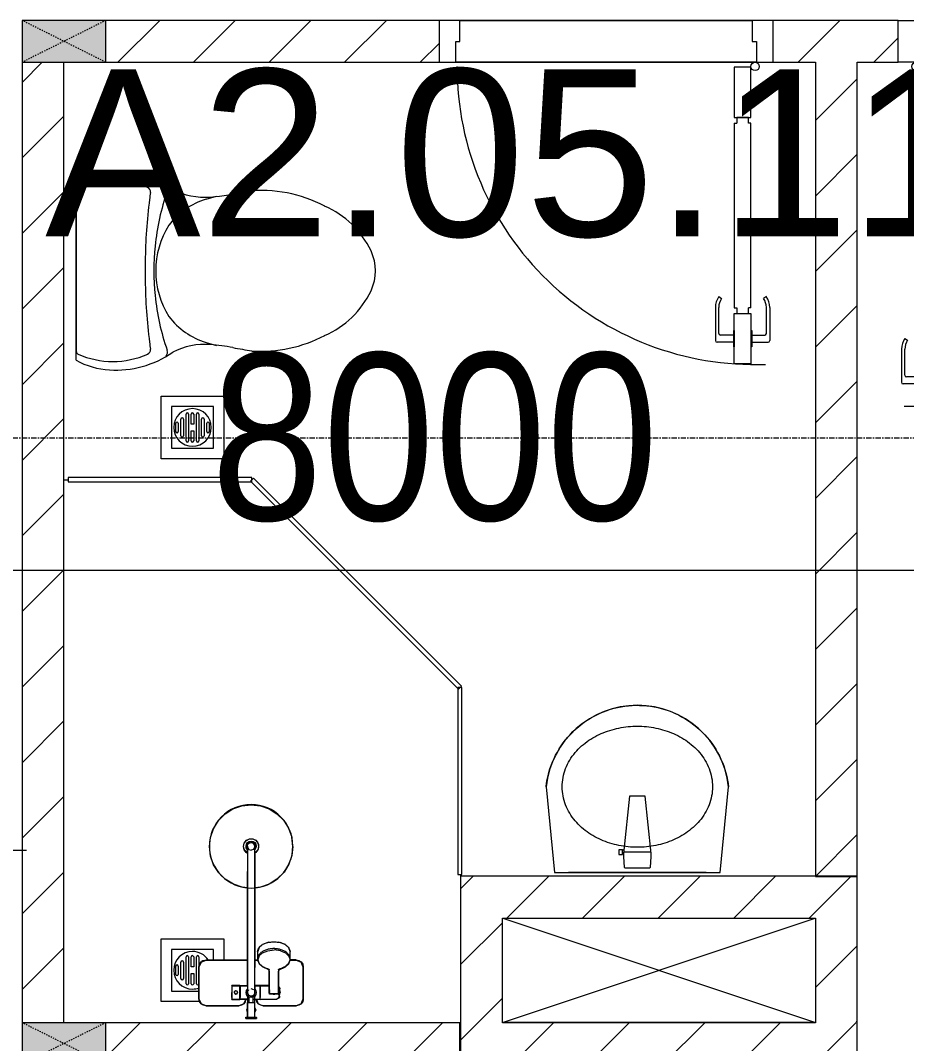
# Model space of a CAD drawing. Header units: millimetres. Extents: x 1591 to 239243, y -15958 to 82755.
# Drawn here: x 196847 to 198969, y 37787 to 40237 of the extents above; entities that cross this region are included whole.
import ezdxf

# ---------------------------------------------------------------- set-up
doc = ezdxf.new("R2010")
doc.units = ezdxf.units.MM
doc.linetypes.add('Dash_2_', pattern=[6, 3, -3])
doc.linetypes.add('Grid Line', pattern=[22.225, 12.7, -3.175, 3.175, -3.175])
for name, color, linetype, lineweight in [('0-1', 250, 'Continuous', 5), ('0-2', 7, 'Continuous', 9), ('A-ANNO-DIMS', 211, 'Continuous', 9), ('A-ANNO-DIMS-160', 211, 'Continuous', 9), ('A-AREA-IDEN', 2, 'Continuous', 9), ('A-DETL-GENF-1', 9, 'Continuous', 9), ('A-DOOR-1', 254, 'Continuous', 9), ('A-DOOR-2', 9, 'Continuous', 9), ('A-FLOR-1', 7, 'Continuous', 9), ('A-FLOR-2', 9, 'Continuous', 9), ('A-GLAZ-CURT-1', 254, 'Continuous', 9), ('A-GLAZ-CURT-2', 9, 'Continuous', 9), ('A-WALL-1', 253, 'Continuous', 18), ('A-WALL-2', 9, 'Continuous', 9), ('A-WALL-3', 113, 'Continuous', 18), ('A-WALL-PATT-1', 10, 'Continuous', 9), ('A-WALL-PATT-2', 111, 'Continuous', 9), ('M-EQPM-1', 254, 'Continuous', 9), ('P-SANR-FIXT', 6, 'Continuous', 9), ('P-SANR-FIXT-1', 254, 'Continuous', 9), ('S-COLS', 52, 'Continuous', 9), ('S-COLS-4', 254, 'Continuous', 9), ('S-COLS-5', 253, 'Continuous', 18), ('S-COLS-HDLN-1', 9, 'Dash_2_', 9), ('S-GRID-1', 1, 'Grid Line', 9)]:
    doc.layers.add(name, color=color, linetype=linetype, lineweight=lineweight)
doc.styles.add('Arial_9', font='arial_0.ttf', dxfattribs={"height": 400})
doc.styles.add('UTM Avo', font='UTM Avo.ttf', dxfattribs={"width": 0.9, "height": 400})
doc.dimstyles.new('1_Dim_chi_tiet_2_5', dxfattribs={"dimscale": 304.8, "dimtxt": 399.720379, "dimasz": 0.629921, "dimexe": 0.524934, "dimexo": 0.0625, "dimgap": 0.052493, "dimtad": 1, "dimdec": 0, "dimrnd": 5, "dimzin": 0, "dimdsep": 46, "dimtxsty": 'UTM Avo', "dimblk1": 'OBLIQUE', "dimblk2": 'OBLIQUE', "dimsah": 1, "dimcen": 0.09, "dimdle": 0.524934, "dimazin": 0, "dimtfac": 1, "dimtdec": 4, "dimtix": 1, "dimtmove": 0, "dimatfit": 3, "dimfxl": 1.049869, "dimfxlon": 1, "dimtvp": 1, "dimtolj": 1, "dimtzin": 0, "dimarcsym": 2})
pattern_1 = [(45, (0, 0), (-90.50967, 90.50967), [])]
pattern_2 = [(45, (101998.83, 0), (-90.50967, 90.50967), [])]

# ---------------------------------------------------------------- blocks, each defined once
blk = doc.blocks.new('NCV_TKTC_KET CAU_rvt-1-TKCS_MB TẦNG 5')
at = {"layer": 'A-FLOR-1'}
blk.add_line((96752.6, 37837.4), (96002.6, 37837.4), dxfattribs=at)
blk = doc.blocks.new('DOOR_CW_01 CANH MO-PANEL KINH - DIW_01-900x2200-CỬA GỖ VÂN LAMINATE-553375-TKCS_MB TẦNG 5')
at = {"layer": 'A-DETL-GENF-1'}
for p, q in [((-397, -182), (-397, -62)), ((-397, -62), (-357, -62)), ((-357, -62), (-357, -182)), ((-357, -182), (-397, -182)), ((-391, -196), (-391, -182)), ((-391, -182), (-363, -182)), ((-363, -182), (-363, -196)), ((-397, -196), (-391, -196)), ((-397, -738), (-397, -196)), ((-357, -196), (-363, -196)), ((-357, -196), (-357, -738)), ((-433.9, -711.2), (-427.3, -715.8)), ((-320.1, -711.2), (-326.7, -715.8)), ((-442, -737), (-442, -816.5)), ((-434, -799.5), (-434, -737)), ((-397, -738), (-391, -738)), ((-357, -752), (-397, -752)), ((-397, -752), (-397, -872)), ((-391, -752), (-391, -738)), ((-363, -752), (-391, -752)), ((-357, -738), (-363, -738)), ((-363, -738), (-363, -752)), ((-357, -872), (-357, -752)), ((-320, -799.5), (-320, -737)), ((-312, -737), (-312, -816.5)), ((-399, -803.5), (-430, -803.5)), ((-399, -792.2), (-399, -831.8)), ((-397, -792.2), (-399, -792.2)), ((-397, -792.2), (-397, -831.8)), ((-357, -792.2), (-357, -831.8)), ((-357, -792.2), (-355, -792.2)), ((-355, -792.2), (-355, -831.8)), ((-355, -803.5), (-324, -803.5)), ((-399, -820.5), (-438, -820.5)), ((-399, -831.8), (-397, -831.8)), ((-355, -831.8), (-357, -831.8)), ((-355, -820.5), (-316, -820.5)), ((-397, -872), (-357, -872))]:
    blk.add_line(p, q, dxfattribs=at)
blk.add_circle((-407, -60), 10, dxfattribs=at)
for centre, radius, start, end in [((-407, -60), 814, 268, 0), ((-397, -737), 45, 145, 180), ((-397, -737), 37, 145, 180), ((-357, -737), 37, 0, 35), ((-357, -737), 45, 360, 35), ((-430, -799.5), 4, 180, 270), ((-324, -799.5), 4, 270, 0), ((-438, -816.5), 4, 180, 270), ((-316, -816.5), 4, 270, 0)]:
    blk.add_arc(centre, radius, start, end, dxfattribs=at)
at = {"layer": 'A-DOOR-2'}
for p, q in [((-450, -50), (-450, 50)), ((-450, 50), (-400, 50)), ((-400, 50), (-400, 0)), ((400, 0), (400, 50)), ((400, 50), (450, 50)), ((450, 50), (450, -50)), ((-410, 0), (-410, -50)), ((-400, 0), (-410, 0)), ((410, 0), (400, 0)), ((410, -50), (410, 0)), ((-410, -50), (-450, -50)), ((-407, -50), (-382, -50)), ((450, -50), (410, -50))]:
    blk.add_line(p, q, dxfattribs=at)
blk = doc.blocks.new('DOOR_CW_01 CANH MO-PANEL KINH - DIG_02-800x2200-CỬA NHÔM KÍNH-400864-TKCS_MB TẦNG 5')
at = {"layer": 'A-DETL-GENF-1'}
for p, q in [((-347, 772), (-307, 772)), ((-347, 652), (-347, 772)), ((-307, 772), (-307, 652)), ((-392, 637), (-392, 716.5)), ((-349, 720.5), (-388, 720.5)), ((-349, 731.8), (-347, 731.8)), ((-349, 692.2), (-349, 731.8)), ((-347, 692.2), (-347, 731.8)), ((-307, 692.2), (-307, 731.8)), ((-305, 731.8), (-307, 731.8)), ((-305, 692.2), (-305, 731.8)), ((-305, 720.5), (-266, 720.5)), ((-262, 637), (-262, 716.5)), ((-384, 699.5), (-384, 637)), ((-349, 703.5), (-380, 703.5)), ((-347, 692.2), (-349, 692.2)), ((-307, 692.2), (-305, 692.2)), ((-305, 703.5), (-274, 703.5)), ((-270, 699.5), (-270, 637)), ((-307, 652), (-347, 652)), ((-347, 638), (-341, 638)), ((-347, 638), (-347, 196)), ((-313, 652), (-341, 652)), ((-341, 652), (-341, 638)), ((-313, 638), (-313, 652)), ((-307, 638), (-313, 638)), ((-307, 196), (-307, 638)), ((-383.9, 611.2), (-377.3, 615.8)), ((-270.1, 611.2), (-276.7, 615.8)), ((-347, 196), (-341, 196)), ((-341, 196), (-341, 182)), ((-307, 196), (-313, 196)), ((-313, 182), (-313, 196)), ((-307, 182), (-347, 182)), ((-347, 182), (-347, 62)), ((-341, 182), (-313, 182)), ((-307, 62), (-307, 182)), ((-347, 62), (-307, 62))]:
    blk.add_line(p, q, dxfattribs=at)
blk.add_circle((-357, 60), 10, dxfattribs=at)
for centre, radius, start, end in [((-357, 60), 714, 360, 92), ((-388, 716.5), 4, 90, 180), ((-266, 716.5), 4, 0, 90), ((-380, 699.5), 4, 90, 180), ((-274, 699.5), 4, 0, 90), ((-347, 637), 45, 180, 215), ((-347, 637), 37, 180, 215), ((-307, 637), 37, 325, 0), ((-307, 637), 45, 325, 0)]:
    blk.add_arc(centre, radius, start, end, dxfattribs=at)
at = {"layer": 'A-DOOR-2'}
for p, q in [((-360, 50), (-400, 50)), ((-400, 50), (-400, -50)), ((-360, 0), (-360, 50)), ((-357, 50), (-332, 50)), ((400, 50), (360, 50)), ((360, 50), (360, 0)), ((400, -50), (400, 50)), ((-350, 0), (-360, 0)), ((-350, -50), (-350, 0)), ((360, 0), (350, 0)), ((350, 0), (350, -50)), ((-400, -50), (-350, -50)), ((350, -50), (400, -50))]:
    blk.add_line(p, q, dxfattribs=at)
blk = doc.blocks.new('TOILET - TOILET-400871-TKCS_MB TẦNG 5')
at = {"layer": 'P-SANR-FIXT-1'}
for p, q in [((-171.7, 330.3), (-178.6, 355.5)), ((171.7, 330.3), (178.6, 355.5)), ((214.2, 19), (-214.2, 19)), ((194, 19.9), (-194, 19.9))]:
    blk.add_line(p, q, dxfattribs=at)
for centre, radius, start, end in [((0, 624.4), 111.7, 64.7718, 115.2282), ((45.1, 528.6), 217.6, 115.2282, 156.7784), ((-45.1, 528.6), 217.6, 23.2216, 64.7718), ((137.1, 461.2), 329.8, 152.3122, 185.6513), ((-137.1, 461.2), 329.8, 356.3165, 27.6878), ((-719.2, 297.5), 544.3, 4.5441, 13.9464), ((-1948.3, 805.1), 2171.2, 349.1051, 350.319), ((719.2, 297.5), 544.3, 169.7121, 175.4559), ((-343.5, 327.4), 167.3, 332.62, 4.5441), ((-0.4, 384), 179.5, 197.4036, 232.5964), ((0.4, 384), 179.5, 307.4036, 342.5964), ((343.5, 327.4), 167.3, 175.4559, 207.38), ((-4, 115.7), 233.6, 144.7853, 164.7039), ((4, 115.7), 233.6, 15.2961, 35.2147), ((-195, 224.1), 13.8, 71.0073, 129.3276), ((0.6, 792.1), 586.9, 251.0073, 264.1678), ((0, 416), 206.1, 237.9268, 270), ((0, 416), 206.1, 270, 302.0732), ((-0.6, 792.1), 586.9, 275.8322, 288.9927), ((195, 224.1), 13.8, 50.6724, 108.9927), ((-189.1, 185.5), 11.7, 82.4212, 154.5895), ((178.9, 2951.3), 2778.4, 262.4212, 262.7649), ((0, 786.7), 581.5, 264.1678, 275.8322), ((-178.9, 2951.3), 2778.4, 277.2351, 277.5788), ((189.1, 185.5), 11.7, 25.4105, 97.5788), ((1.9, 114.1), 239.7, 164.7039, 183.5487), ((-9.8, 107.2), 207.3, 156.2862, 203.7138), ((-14.3, 1400.4), 1215.6, 262.593, 269.6026), ((0, 3462.8), 3278, 269.6026, 270.3974), ((14.3, 1400.4), 1215.6, 270.3974, 277.407), ((9.8, 107.2), 207.3, 336.2862, 23.7138), ((-1.9, 114.1), 239.7, 356.4513, 15.2961), ((-46.1, 111.1), 191.6, 183.5487, 208.7191), ((46.1, 111.1), 191.6, 331.2809, 356.4513), ((-193.7, 26.4), 6.48, 203.7138, 267.6832), ((193.7, 26.4), 6.48, 272.3168, 336.2862)]:
    blk.add_arc(centre, radius, start, end, dxfattribs=at)
blk = doc.blocks.new('93925000_0001 - 93925000_top_dwg_93925000_T-348115-TKCS_MB TẦNG 5')
at = {"layer": 'P-SANR-FIXT'}
for p, q in [((-125, -47.4), (-125, -123.4)), ((-29.3, -30.4), (-108, -30.4)), ((-46.3, -78.4), (-46.3, -46.7)), ((-27.2, -47.1), (-26.1, -47.1)), ((21.5, -45.9), (60.6, -46.7)), ((29.3, -30.4), (108, -30.4)), ((125, -47.4), (125, -123.4)), ((-9, -412.5), (-9, -62.5)), ((9, -62.5), (9, -412.5)), ((43, -64.7), (43, -117.7)), ((65.8, -117.7), (65.8, -64.7)), ((-27.2, -77.9), (-26.1, -77.9)), ((43, -78.7), (21.5, -79.2)), ((42.7, -117.9), (42.7, -117.9)), ((43.2, -117.6), (43.2, -117.5)), ((65.6, -117.5), (65.6, -117.6)), ((66.1, -117.9), (66.1, -117.9)), ((-108, -140.4), (-9, -140.4)), ((9, -140.4), (16.1, -140.4)), ((15.4, -159.1), (15.8, -143.3)), ((108, -140.4), (92.7, -140.4)), ((93, -143.3), (93.4, -159.1))]:
    blk.add_line(p, q, dxfattribs=at)
at = {"layer": 'P-SANR-FIXT', "flags": 128}
for points in [[(-45.8, -46.1), (-27.2, -46.1), (-27.2, -78.9), (-45.8, -78.9)], [(-26.1, -46), (-26.1, -78.9), (-9, -79)], [(21.5, -47.4), (21.5, -79.1), (9, -79)]]:
    blk.add_lwpolyline(points, dxfattribs=at)
at = {"layer": 'P-SANR-FIXT'}
for centre, radius in [((-36.5, -62.5), 3.95), ((0, -412.5), 100)]:
    blk.add_circle(centre, radius, dxfattribs=at)
for centre, radius, start, end in [((-108, -47.4), 17, 90, 180), ((-45.8, -46.6), 0.5, 90, 180), ((-29.3, -47.4), 17, 4.7626, 90), ((29.3, -47.4), 17, 90, 175.2374), ((59.7, -57.1), 10.5, 38.6491, 85.492), ((108, -47.4), 17, 360, 90), ((0, -62.5), 12, 318.5904, 221.4096), ((0, -62.5), 9, 90, 180.0008), ((0, -62.5), 9, 360, 90), ((45.7, -61.8), 2.59, 155.1929, 175.7071), ((45.9, -61.8), 2.75, 130.8294, 155.1929), ((46.1, -62.1), 3.08, 110.5459, 130.8294), ((54.4, -334.8), 275.9, 88.2683, 91.7343), ((-11.1, -67.1), 76.9, 1.7693, 4.1075), ((65.2, -72.4), 3.46, 323.2522, 79.3541), ((-45.8, -78.4), 0.5, 180, 270), ((51, -158.7), 41.5, 117.0276, 119.7085), ((52.2, -161.1), 44.1, 113.3199, 117.0258), ((51.7, -159.9), 42.8, 109.7779, 113.2977), ((52.5, -162.2), 45.2, 106.1472, 109.7766), ((53.2, -164.5), 47.7, 103.9355, 106.1665), ((39.1, -108.2), 10.4, 284.3956, 285.5116), ((40.8, -114.2), 4.19, 285.5116, 289.9665), ((40.2, -112.5), 6, 289.9665, 292.7061), ((41.4, -115.3), 2.96, 292.7061, 296.5405), ((41.3, -115.1), 3.16, 296.9591, 300.8286), ((41.8, -115.8), 2.26, 300.8286, 305.287), ((42.1, -116.4), 1.64, 305.287, 309.9326), ((42.6, -116.9), 0.906, 309.9326, 315.24), ((66.5, -116.6), 1.39, 229.6335, 235.1234), ((66.3, -116.8), 1.08, 225.1702, 229.6335), ((67.3, -115.4), 2.79, 235.1234, 238.7439), ((67.2, -115.6), 2.6, 238.7439, 243.4573), ((67.8, -114.4), 3.89, 243.9189, 246.8313), ((68.1, -113.8), 4.52, 246.843, 250.4792), ((68.3, -113.2), 5.24, 250.478, 254.0406), ((68.5, -112.7), 5.75, 254.0357, 256.0561), ((55.4, -165.2), 48.4, 73.8659, 76.0481), ((56.2, -162.4), 45.5, 70.241, 73.86), ((57.4, -159.2), 42.1, 66.6693, 70.2637), ((56.5, -161.3), 44.3, 62.9815, 66.6728), ((58, -158.4), 41.1, 60.2783, 62.9855), ((-108, -123.4), 17, 180, 270), ((32.6, -143.6), 16.9, 172.414, 179.1297), ((33.7, -143.7), 17.9, 164.9525, 172.4168), ((35.2, -144.2), 19.5, 157.9614, 164.9563), ((37.1, -144.9), 21.6, 151.4775, 157.9654), ((39.3, -146.1), 24, 145.4892, 151.4815), ((41.5, -147.6), 26.8, 139.9517, 145.4927), ((43.6, -149.4), 29.5, 134.7867, 139.9744), ((46.2, -152), 33.2, 130.0223, 134.7808), ((47.7, -153.8), 35.5, 125.4414, 130.0144), ((49.9, -156.8), 39.2, 121.1773, 125.4365), ((50.6, -157.9), 40.5, 119.697, 121.1761), ((57.7, -158.9), 41.7, 58.8444, 60.2824), ((59.2, -156.4), 38.7, 54.5377, 58.8482), ((60.9, -154), 35.8, 50.0034, 54.5405), ((62.8, -151.7), 32.8, 45.1921, 50.0042), ((65, -149.6), 29.8, 40.0487, 45.1896), ((87.6, -128.4), 1.5, 180, 187.5386), ((87.6, -128.4), 1.5, 258.6057, 270), ((67.2, -147.7), 26.8, 34.5125, 40.0422), ((69.4, -146.2), 24.2, 28.5363, 34.4919), ((73.8, -143.9), 19.2, 21.6374, 28.9183), ((71.2, -145), 22.1, 15.4436, 21.6374), ((76.8, -143.4), 16.2, 7.1859, 15.4436), ((73.9, -143.8), 19.1, 1.2699, 7.1859), ((108, -123.4), 17, 270, 360), ((32.7, -159), 17.3, 181.3198, 222.2619), ((76, -159), 17.4, 317.3098, 358.6393), ((54.2, -123), 60.6, 259.1395, 270.1494), ((54.2, -119.5), 64.1, 270.1494, 280.3637), ((0, -412.5), 18, 120.2491, 59.7509), ((0, -412.5), 12.2, 137.7946, 42.2054), ((0, -412.5), 9, 180, 0)]:
    blk.add_arc(centre, radius, start, end, dxfattribs=at)
for points, degree in [([(-12.9, 0), (-12.9, -1.5), (-12.9, -3)], 2), ([(12.9, 0), (0, 0), (-12.8, 0)], 2), ([(12.8, 0), (12.9, 0), (12.9, 0)], 2), ([(12.9, 0), (12.9, -1.5), (12.9, -3)], 2), ([(-12.9, -3), (0, -3), (12.8, -3)], 2), ([(-12.8, -3), (-12.9, -3), (-12.9, -3)], 2), ([(-8.5, -3.8), (-8.5, -20.9), (-8.5, -38)], 2), ([(8.5, -3.8), (8.5, -20.9), (8.5, -38)], 2), ([(-5, -46), (-15.5, -46), (-26.1, -46)], 2), ([(-8.5, -38), (0, -38), (8.5, -38)], 2), ([(-5, -38), (-5, -44.8), (-5, -51.6)], 2), ([(5, -38), (5, -44.8), (5, -51.6)], 2), ([(5, -46), (13.3, -46), (21.5, -46)], 2), ([(43.2, -61.6), (43.1, -62.2), (43.3, -62.8), (43, -63.5), (43, -64.1), (43, -64.7)], 5), ([(46.1, -59), (45.8, -59), (45.6, -59), (45.4, -59.1), (45.2, -59.1), (45, -59.2)], 5), ([(65.6, -61.6), (65.6, -60.8), (65.5, -60), (64.3, -59), (63.5, -59), (62.7, -59)], 5), ([(42.8, -182.5), (33, -180.6), (24.7, -176.4), (19.9, -170.7)], 3), ([(88.8, -170.8), (83.9, -176.5), (75.6, -180.7), (65.8, -182.5)], 3)]:
    blk.add_open_spline(points, degree=degree, dxfattribs=at)
for points, weights in [([(-9.3, -3), (-8.5, -3), (-8.5, -3.8)], [1, 0.707106775639, 1]), ([(9.3, -3), (8.5, -3), (8.5, -3.8)], [1, 0.707106765177, 1]), ([(21.5, -45.9), (21.5, -45.7), (21.5, -47.4)], [0.874147445041, 0.908470869121, 1]), ([(67.9, -74.4), (66.9, -75.7), (65.8, -76.4)], [1, 0.991614392871, 1]), ([(54.4, -167.3), (15.8, -167.3), (15.8, -143.6)], [1, 0.707106781187, 1]), ([(93, -143.6), (93, -167.3), (54.4, -167.3)], [1, 0.707106781187, 1])]:
    blk.add_rational_spline(points, weights, degree=2, dxfattribs=at)
blk.add_open_spline([(68, -50.6), (68.4, -51.1), (68.6, -51.7), (68.7, -53.5), (68.2, -54.7), (66.1, -57), (64.6, -58.1), (62.7, -59)], degree=3, knots=[0.3623591, 0.3623591, 0.3623591, 0.3623591, 0.4991435, 0.4991435, 0.7494159, 0.7494159, 0.9564651, 0.9564651, 0.9564651, 0.9564651], dxfattribs=at)
blk = doc.blocks.new('93925000_0001 - 93925000_top_dwg-348114-TKCS_MB TẦNG 5')
blk.add_blockref('93925000_0001 - 93925000_top_dwg_93925000_T-348115-TKCS_MB TẦNG 5', (0, 0))
blk = doc.blocks.new('93925000_0001 - 93925000_3D_low_dwg-348120-TKCS_MB TẦNG 5')
at = {"layer": 'P-SANR-FIXT'}
for p, q in [((-13, 0.4), (-12.1, 0.4)), ((-13, 0.4), (-11.6, 0.4)), ((-13, 0.4), (-12.1, 0.4)), ((-13, 0.4), (-11.6, 0.4)), ((-13, -2.4), (-13, 0.4)), ((-13, -2.4), (-13, 0.4)), ((-12.1, 0.4), (-9.1, 0.4)), ((-12.1, 0.4), (-9.1, 0.4)), ((-8, 0.4), (-11.6, 0.4)), ((-8, 0.4), (-11.6, 0.4)), ((-9.1, 0.4), (-5, 0.4)), ((-5, 0.4), (-8, 0.4)), ((-5, 0.4), (0, 0.4)), ((0, 0.4), (5.1, 0.4)), ((5.1, 0.4), (9, 0.4)), ((8.2, 0.4), (5.1, 0.4)), ((11.6, 0.4), (8.2, 0.4)), ((11.6, 0.4), (8.2, 0.4)), ((9, 0.4), (12, 0.4)), ((9, 0.4), (12, 0.4)), ((13, 0.4), (11.6, 0.4)), ((13, 0.4), (11.6, 0.4)), ((12, 0.4), (13, 0.4)), ((12, 0.4), (13, 0.4)), ((13, -2.4), (13, 0.4)), ((13, -2.4), (13, 0.4)), ((-12.1, -2.4), (-13, -2.4)), ((-13, -2.4), (-11.6, -2.4)), ((-12.1, -2.4), (-13, -2.4)), ((-13, -2.4), (-11.6, -2.4)), ((-9.1, -2.4), (-12.1, -2.4)), ((-9.1, -2.4), (-12.1, -2.4)), ((-11.6, -2.4), (-8.5, -2.4)), ((-11.6, -2.4), (-8.9, -2.4)), ((-11.1, -20.1), (-8.9, -14.6)), ((-8.9, -25.2), (-11.1, -20.1)), ((-5, -2.4), (-9.1, -2.4)), ((-8.9, -45.6), (-8.9, -2.4)), ((-6.1, -2.4), (-8.5, -2.4)), ((-8.5, -53.6), (-8.5, -2.4)), ((0, -2.4), (-5, -2.4)), ((5.1, -2.4), (0, -2.4)), ((5.1, -2.4), (9, -2.4)), ((6.1, -2.4), (8.5, -2.4)), ((11.6, -2.4), (8.5, -2.4)), ((8.5, -2.4), (8.5, -53.6)), ((8.9, -2.4), (8.9, -45.6)), ((11.6, -2.4), (8.9, -2.4)), ((11.1, -20.1), (8.9, -15)), ((8.9, -25.6), (11.1, -20.1)), ((9, -2.4), (12, -2.4)), ((9, -2.4), (12, -2.4)), ((13, -2.4), (11.6, -2.4)), ((13, -2.4), (11.6, -2.4)), ((12, -2.4), (13, -2.4)), ((12, -2.4), (13, -2.4)), ((-125, -47), (-120, -35)), ((-120, -35), (-125, -47)), ((-125, -123), (-125, -47)), ((-125, -47), (-125, -123)), ((-120, -35), (-108, -30)), ((-108, -30), (-120, -35)), ((-108, -30), (-29.2, -30)), ((-29.2, -30), (-108, -30)), ((-46.3, -45.7), (-27.2, -45.6)), ((-46.3, -46.9), (-46.3, -45.7)), ((-46.3, -45.7), (-46.3, -46.9)), ((-46.3, -50.5), (-46.3, -46.9)), ((-29.2, -30), (-17.2, -35)), ((-17.2, -35), (-29.2, -30)), ((-27.2, -46.8), (-27.2, -45.6)), ((-27.2, -46.8), (-27.2, -50.4)), ((-26.1, -46.8), (-26.1, -45.6)), ((-8.5, -45.6), (-26.1, -45.6)), ((-26.1, -46.8), (-26.1, -50.4)), ((-17.2, -35), (-12.8, -45.6)), ((-12.8, -45.6), (-17.2, -35)), ((21.5, -45.6), (8.5, -45.6)), ((17.2, -35), (12.8, -45.6)), ((12.8, -45.6), (17.2, -35)), ((17.2, -35), (29.2, -30)), ((17.2, -35), (29.2, -30)), ((21.5, -45.6), (60.6, -46.1)), ((21.5, -46.8), (21.5, -45.6)), ((21.5, -46.8), (21.5, -50.4)), ((29.2, -30), (108, -30)), ((108, -30), (29.2, -30)), ((60.6, -46.1), (66.7, -50.3)), ((108, -30), (120, -35)), ((120, -35), (108, -30)), ((120, -35), (125, -47)), ((125, -47), (120, -35)), ((125, -47), (125, -123)), ((125, -123), (125, -47)), ((-46.3, -50.5), (-46.3, -56.1)), ((-46.3, -56.1), (-46.3, -62.1)), ((-46.3, -68.1), (-46.3, -62.1)), ((-46.3, -73.7), (-46.3, -68.1)), ((-40.5, -62.1), (-39.4, -59.4)), ((-40.5, -62.1), (-39.3, -64.9)), ((-36.6, -58.1), (-39.4, -59.4)), ((-36.5, -66.1), (-39.3, -64.9)), ((-36.6, -58.1), (-33.6, -59.3)), ((-33.6, -64.8), (-36.5, -66.1)), ((-33.6, -59.3), (-32.5, -62.1)), ((-33.6, -64.8), (-32.5, -62.1)), ((-27.2, -56), (-27.2, -50.4)), ((-27.2, -62.1), (-27.2, -56)), ((-27.2, -68.2), (-27.2, -62.1)), ((-27.2, -73.8), (-27.2, -68.2)), ((-26.1, -56), (-26.1, -50.4)), ((-26.1, -62.1), (-26.1, -56)), ((-26.1, -68.2), (-26.1, -62.1)), ((-26.1, -73.8), (-26.1, -68.2)), ((-11.1, -57.5), (-12, -62.1)), ((-11.2, -57.7), (-12, -62.1)), ((-12, -62.1), (-11.2, -66.5)), ((-12, -62.1), (-11.2, -66.5)), ((-8.5, -53.6), (-11.2, -57.7)), ((-8.5, -53.6), (-11.2, -57.7)), ((-11.1, -57.5), (-11.2, -57.7)), ((-11.1, -66.7), (-11.2, -66.5)), ((-11.2, -66.5), (-9, -69.8)), ((-11.1, -66.7), (-9, -69.9)), ((-5.4, -54.9), (-9, -62.1)), ((-9, -62.1), (-9, -66.3)), ((-9, -79.5), (-9, -66.3)), ((-4.4, -50.9), (-8.5, -53.6)), ((-4.4, -50.9), (-8.5, -53.6)), ((-6.3, -67.4), (-5.4, -69.3)), ((0, -53.1), (-5.4, -54.9)), ((-4.6, -51), (-4.4, -50.9)), ((0, -50.1), (-4.4, -50.9)), ((4.4, -50.9), (0, -50.1)), ((6.4, -68.5), (0, -71.1)), ((4.4, -50.9), (4.6, -51)), ((4.4, -50.9), (8.5, -53.6)), ((4.4, -50.9), (8.5, -53.6)), ((9, -62.1), (6.4, -55.7)), ((9, -62.1), (7.9, -59.4)), ((11.1, -57.5), (8.5, -53.6)), ((11.2, -57.7), (8.5, -53.6)), ((11.2, -57.7), (8.5, -53.6)), ((9, -62.1), (9, -66.5)), ((9, -79.6), (9, -66.5)), ((9, -69.8), (11.2, -66.5)), ((9, -69.8), (11.2, -66.5)), ((9, -69.8), (10.6, -67.4)), ((11.1, -57.5), (11.2, -57.7)), ((11.1, -66.7), (12, -62.1)), ((11.1, -66.7), (11.2, -66.5)), ((12, -62.1), (11.2, -57.7)), ((12, -62.1), (11.2, -57.7)), ((11.2, -66.5), (12, -62.1)), ((21.5, -56), (21.5, -50.4)), ((21.5, -62.1), (21.5, -56)), ((21.5, -68.2), (21.5, -62.1)), ((21.5, -73.8), (21.5, -68.2)), ((43.3, -68.3), (43.8, -62.2)), ((43.3, -68.3), (44.3, -66.3)), ((44.3, -70.3), (43.3, -68.3)), ((44.3, -58.6), (44.2, -112.9)), ((65.4, -58.6), (44.3, -58.6)), ((52.7, -58.6), (54.8, -57.9)), ((54.8, -57.9), (56.9, -58.6)), ((65.4, -58.6), (65.4, -112.9)), ((66.3, -68.3), (65.4, -66.3)), ((65.4, -70.2), (66.3, -68.3)), ((66.3, -68.3), (65.5, -58.6)), ((66.7, -50.3), (69.5, -62.1)), ((66.7, -73.9), (69.5, -62.1)), ((-46.3, -77.3), (-46.3, -73.7)), ((-46.3, -78.5), (-46.3, -77.3)), ((-46.3, -78.5), (-46.3, -77.3)), ((-46.3, -78.5), (-27.2, -78.6)), ((-27.2, -77.4), (-27.2, -73.8)), ((-27.2, -78.6), (-27.2, -77.4)), ((-26.1, -77.4), (-26.1, -73.8)), ((-26.1, -78.6), (-26.1, -77.4)), ((-26.1, -78.6), (-9, -78.6)), ((-9, -79.5), (-9, -94.5)), ((-9, -94.5), (-9, -122.1)), ((9, -78.6), (21.5, -78.6)), ((9, -79.6), (9, -94.6)), ((9, -94.6), (9, -122.1)), ((21.5, -77.4), (21.5, -73.8)), ((21.5, -78.6), (21.5, -77.4)), ((21.5, -78.6), (44.3, -78.3)), ((-9, -122.1), (-9, -352.1)), ((9, -352.1), (9, -122.1)), ((42.7, -116.4), (27.2, -123.6)), ((44.2, -112.9), (42.7, -116.4)), ((65.4, -112.9), (67, -116.4)), ((67, -116.4), (82.2, -123.4)), ((-120, -135), (-125, -123)), ((-125, -123), (-120, -135)), ((-108, -140), (-120, -135)), ((-120, -135), (-108, -140)), ((-8.8, -140), (-108, -140)), ((-108, -140), (-8.8, -140)), ((16.1, -140), (8.8, -140)), ((8.8, -140), (16.1, -140)), ((16, -140.4), (19, -131.1)), ((16, -140.4), (16, -160.1)), ((19.3, -150.1), (16, -140.4)), ((27.2, -123.6), (19, -131.1)), ((82.2, -123.4), (90.4, -130.7)), ((90.4, -130.7), (93.7, -140.4)), ((90.7, -149.6), (93.7, -140.4)), ((108, -140), (93.6, -140)), ((93.6, -140), (108, -140)), ((93.7, -140.4), (93.7, -160.1)), ((108, -140), (120, -135)), ((108, -140), (120, -135)), ((125, -123), (120, -135)), ((120, -135), (125, -123)), ((16, -160.1), (18.8, -169)), ((19.3, -169.7), (16, -160.1)), ((27.5, -157.3), (19.3, -150.1)), ((25.5, -175.3), (19.3, -169.7)), ((27.5, -157.3), (39.8, -162.4)), ((39.8, -162.4), (54.8, -164.2)), ((70.6, -162.2), (54.8, -164.2)), ((70.6, -162.2), (82.5, -157.2)), ((90.7, -149.6), (82.5, -157.2)), ((90.7, -169.3), (82.5, -176.8)), ((90.6, -169.4), (88.2, -171.6)), ((93.7, -160.1), (90.7, -169.3)), ((39.8, -182), (27.5, -177)), ((39.6, -182), (54.8, -183.9)), ((39.8, -182), (54.8, -183.9)), ((54.8, -183.9), (70.6, -181.9)), ((54.8, -183.9), (69.3, -182.2)), ((82.5, -176.8), (70.6, -181.9)), ((82.2, -177), (79.6, -178.1)), ((-21.4, -314.2), (-42.5, -321.4)), ((-9, -312.8), (-21.4, -314.2)), ((22.5, -314.4), (9, -312.9)), ((43, -321.6), (22.5, -314.4)), ((-61.8, -333.3), (-77.7, -348.9)), ((-42.5, -321.4), (-61.8, -333.3)), ((61.9, -333.3), (43, -321.6)), ((78.8, -350.3), (61.9, -333.3)), ((-77.7, -348.9), (-89.8, -367.9)), ((-9, -374.4), (-9, -352.1)), ((9, -374.3), (9, -352.1)), ((90.5, -369.3), (78.8, -350.3)), ((-97.3, -388.9), (-100, -411.9)), ((-89.8, -367.9), (-97.3, -388.9)), ((-9, -394.7), (-9, -374.4)), ((9, -394.5), (9, -374.3)), ((97.6, -390.1), (90.5, -369.3)), ((100, -411.9), (97.6, -390.1)), ((-100, -411.9), (-97.6, -433.8)), ((-16.7, -404), (-18.5, -411.9)), ((-18.5, -411.9), (-18.5, -411.9)), ((-18.5, -411.9), (-16.5, -420.1)), ((-11.8, -397.7), (-16.7, -404)), ((-12, -411.9), (-9, -404.4)), ((-8.3, -420.6), (-12, -411.9)), ((-9, -396.3), (-11.8, -397.7)), ((-9, -394.7), (-9, -407.6)), ((-5.4, -404.7), (-9, -411.9)), ((-9, -407.6), (-9, -411.9)), ((-9, -411.9), (-9, -411.9)), ((-5.4, -404.7), (-6.3, -405.5)), ((-5.4, -404.7), (0, -402.9)), ((5.4, -404.7), (0, -402.9)), ((9, -411.9), (5.4, -404.7)), ((5.4, -404.7), (6.2, -405.4)), ((5.4, -419.1), (9, -411.6)), ((5.4, -419.1), (9, -411.9)), ((8.7, -420.2), (12, -411.9)), ((9, -394.5), (9, -407.4)), ((11.7, -397.6), (9, -396.3)), ((12, -411.9), (9, -404.9)), ((9, -411.9), (9, -407.4)), ((9, -411.6), (9, -411.9)), ((11.7, -397.6), (16.7, -403.7)), ((11.7, -397.6), (16.7, -403.7)), ((18.5, -411.9), (16.5, -420.1)), ((16.7, -403.7), (18.5, -411.9)), ((16.7, -403.7), (18.5, -411.9)), ((18.5, -411.9), (18.5, -411.9)), ((100, -411.9), (97.5, -433.9)), ((-97.6, -433.8), (-90.5, -454.4)), ((-16.5, -420.1), (-11.3, -426.5)), ((-11.3, -426.5), (-3.9, -430)), ((0, -423.9), (-8.3, -420.6)), ((-5.4, -419.1), (-6.2, -418.4)), ((0, -420.9), (-5.4, -419.1)), ((0, -420.9), (-5.4, -419.1)), ((-3.9, -430), (4.1, -429.9)), ((5.4, -419.1), (0, -420.9)), ((5.4, -419.1), (0, -420.9)), ((8.7, -420.2), (0, -423.9)), ((4.1, -429.9), (11.7, -426.2)), ((6.2, -418.4), (5.4, -419.1)), ((16.5, -420.1), (11.7, -426.2)), ((89.8, -455.8), (97.5, -433.9)), ((-90.5, -454.4), (-78.4, -473.9)), ((78, -474.5), (89.8, -455.8)), ((-78.4, -473.9), (-62.2, -490.2)), ((61.9, -490.4), (78, -474.5)), ((-62.2, -490.2), (-43.5, -501.9)), ((-43.5, -501.9), (-22.2, -509.4)), ((-22.2, -509.4), (-0.1, -511.9)), ((-0.1, -511.9), (22.1, -509.4)), ((22.1, -509.4), (42.9, -502.2)), ((42.9, -502.2), (61.9, -490.4))]:
    blk.add_line(p, q, dxfattribs=at)
blk = doc.blocks.new('93925000_0001 - FMM 93925000-V69-TKCS_MB TẦNG 5')
at = {"extrusion": (0, 0, -1), "zscale": -1, "rotation": 180}
for name in ['93925000_0001 - 93925000_top_dwg-348114-TKCS_MB TẦNG 5', '93925000_0001 - 93925000_3D_low_dwg-348120-TKCS_MB TẦNG 5']:
    blk.add_blockref(name, (0, 0), dxfattribs=at)
blk = doc.blocks.new('bonruatreo - Chậu rửa-V40-TKCS_MB TẦNG 5')
at = {"layer": 'P-SANR-FIXT-1'}
for p, q in [((-218.6, 205), (-198.4, 0)), ((198.4, 0), (218.6, 205)), ((-18.5, 182.5), (-32.2, 52.9)), ((18.5, 182.5), (-18.5, 182.5)), ((33, 45.4), (18.5, 182.5)), ((-35.6, 54.2), (-44.7, 54.2)), ((-44.7, 54.2), (-44.7, 42.8)), ((-35.6, 52.9), (-35.6, 54.2)), ((-32.2, 52.9), (-35.6, 52.9)), ((-35.6, 44.2), (-35.6, 52.9)), ((-32.2, 52.9), (-33.1, 44.2)), ((-44.7, 42.8), (-35.6, 42.8)), ((-35.6, 42.8), (-35.6, 44.2)), ((-35.6, 44.2), (-33.1, 44.2)), ((-33, 37.3), (-31.4, 12.2)), ((32.7, 48.5), (-32.7, 48.5)), ((31.4, 12.2), (33, 37.3)), ((-198.4, 0), (198.4, 0)), ((165, 0), (-165, 0)), ((-30.2, 11), (30.2, 11))]:
    blk.add_line(p, q, dxfattribs=at)
at = {"layer": 'P-SANR-FIXT-1', "flags": 128}
blk.add_lwpolyline([(-218.6, 205), (-217.4, 213.7), (-215.9, 222.4), (-214, 231), (-211.8, 239.5), (-209.3, 247.9), (-206.4, 256.2), (-203.2, 264.4), (-199.6, 272.5), (-195.8, 280.4), (-191.6, 288.1), (-187.1, 295.7), (-182.3, 303.1), (-177.3, 310.3), (-171.9, 317.3), (-166.3, 324.1), (-160.4, 330.6), (-154.2, 336.9), (-147.8, 342.9), (-141.2, 348.7), (-134.3, 354.2), (-127.3, 359.4), (-120, 364.4), (-112.5, 369), (-104.9, 373.4), (-97.1, 377.4), (-89.1, 381.2), (-81, 384.6), (-72.7, 387.6), (-64.4, 390.4), (-55.9, 392.8), (-47.3, 394.8), (-38.7, 396.6), (-30, 397.9), (-21.3, 399), (-12.5, 399.6), (-3.7, 400), (5.1, 399.9), (13.9, 399.6), (22.6, 398.8), (31.4, 397.8), (40.1, 396.3), (48.7, 394.5), (57.2, 392.4), (65.7, 390), (74, 387.2), (82.2, 384.1), (90.3, 380.6), (98.3, 376.8), (106.1, 372.7), (113.7, 368.3), (121.1, 363.6), (128.4, 358.7), (135.4, 353.4), (142.2, 347.8), (148.8, 342), (155.2, 335.9), (161.3, 329.6), (167.2, 323), (172.8, 316.2), (178.1, 309.2), (183.1, 302), (187.8, 294.6), (192.2, 287), (196.4, 279.2), (200.2, 271.3), (203.7, 263.2), (206.8, 255), (209.7, 246.6), (212.2, 238.2), (214.3, 229.7), (216.1, 221.1), (217.6, 212.4), (218.6, 205)], dxfattribs=at)
at = {"layer": 'P-SANR-FIXT-1'}
for centre, radius, start, end in [((0, 180), 220, 6.525, 173.475), ((5.5, 41.4), 38.7, 175.8543, 186.034), ((-5.5, 41.4), 38.7, 353.966, 6.034), ((-30.1, 12.3), 1.3, 183.5997, 268.7722), ((30.1, 12.3), 1.3, 271.2278, 356.4003)]:
    blk.add_arc(centre, radius, start, end, dxfattribs=at)
for points in [[(-180, 205), (-180, 212.4), (-178.6, 227.3), (-172.4, 248.8), (-162.5, 268.9), (-149.4, 287), (-133.8, 303), (-116.1, 316.6), (-96.9, 327.9), (-76.5, 336.8), (-55.2, 343.5), (-33.3, 347.9), (-11.2, 350.1), (11.1, 350.1), (33.3, 347.9), (55.2, 343.5), (76.5, 336.8), (96.9, 327.9), (116.1, 316.6), (133.8, 302.9), (149.5, 287), (162.5, 268.8), (172.4, 248.8), (178.6, 227.3), (180, 212.4), (180, 205)], [(180, 205), (180, 197.6), (178.6, 182.7), (172.4, 161.2), (162.5, 141.2), (149.5, 123), (133.8, 107.1), (116.1, 93.4), (96.9, 82.1), (76.5, 73.2), (55.2, 66.5), (33.3, 62.1), (11.1, 59.9), (-11.2, 59.9), (-33.3, 62.1), (-55.2, 66.5), (-76.5, 73.2), (-96.9, 82.1), (-116.1, 93.4), (-133.8, 107), (-149.4, 123), (-162.5, 141.1), (-172.4, 161.2), (-178.6, 182.7), (-180, 197.6), (-180, 205)]]:
    blk.add_open_spline(points, degree=3, dxfattribs=at)
blk = doc.blocks.new('THU NUOC - THU NUOC-V72-TKCS_MB TẦNG 5')
at = {"layer": 'M-EQPM-1'}
for p, q in [((-66.3, -70.6), (-66.3, 79.4)), ((-66.3, 79.4), (-15.8, 79.4)), ((-15.8, 54.4), (-41.3, 54.4)), ((-41.3, 54.4), (-41.3, -45.6)), ((-23.3, 19.6), (40.9, 19.6)), ((40.9, 13.6), (-23.3, 13.6)), ((-23.3, 7.2), (0.7, 7.2)), ((0.7, 1.2), (-23.3, 1.2)), ((0.7, 7.2), (0.7, 1.2)), ((16.7, 1.2), (16.7, 7.2)), ((16.7, 7.2), (40.9, 7.2)), ((40.9, 1.2), (16.7, 1.2)), ((58.7, -45.6), (58.7, 19.9)), ((83.7, 22.6), (83.7, -70.6)), ((-23.3, -4.8), (40.9, -4.8)), ((40.9, -10.8), (-23.3, -10.8)), ((-11, -17.3), (28.5, -17.3)), ((28.5, -23.3), (-11, -23.3)), ((-41.3, -45.6), (58.7, -45.6)), ((-1.1, -29.6), (18.5, -29.6)), ((18.5, -35.6), (-1.1, -35.6)), ((83.7, -70.6), (-66.3, -70.6))]:
    blk.add_line(p, q, dxfattribs=at)
for centre, radius, start, end in [((8.7, 4.4), 45, 123.3453, 180), ((8.7, 4.4), 45, 123.3453, 180), ((-11, 29.1), 3, 150, 255), ((8.7, 4.4), 45, 180, 0), ((8.7, 4.4), 45, 180, 360), ((-23.3, 16.6), 3, 90, 270), ((-23.3, 4.2), 3, 90, 270), ((40.9, 16.6), 3, 270, 90), ((40.9, 4.2), 3, 270, 90), ((8.7, 4.4), 45, 0, 20.2407), ((8.7, 4.4), 45, 360, 20.2407), ((-23.3, -7.8), 3, 90, 270), ((-11, -20.3), 3, 90, 270), ((28.5, -20.3), 3, 270, 90), ((40.9, -7.8), 3, 270, 90), ((-1.1, -32.6), 3, 90, 270), ((18.5, -32.6), 3, 270, 90)]:
    blk.add_arc(centre, radius, start, end, dxfattribs=at)
blk = doc.blocks.new('THU NUOC - THU NUOC-455054-TKCS_MB TẦNG 5')
at = {"layer": 'M-EQPM-1'}
for p, q in [((-66.3, -70.6), (-66.3, 79.4)), ((-66.3, 79.4), (83.7, 79.4)), ((83.7, 79.4), (83.7, -70.6)), ((58.7, 54.4), (-41.3, 54.4)), ((-41.3, 54.4), (-41.3, -45.6)), ((58.7, -45.6), (58.7, 54.4)), ((-11, 32.1), (28.5, 32.1)), ((28.5, 26.1), (-11, 26.1)), ((-1.1, 44.5), (18.5, 44.5)), ((18.5, 38.5), (-1.1, 38.5)), ((-23.3, 19.6), (40.9, 19.6)), ((40.9, 13.6), (-23.3, 13.6)), ((-23.3, 7.2), (0.7, 7.2)), ((0.7, 1.2), (-23.3, 1.2)), ((0.7, 7.2), (0.7, 1.2)), ((16.7, 1.2), (16.7, 7.2)), ((16.7, 7.2), (40.9, 7.2)), ((40.9, 1.2), (16.7, 1.2)), ((-23.3, -4.8), (40.9, -4.8)), ((40.9, -10.8), (-23.3, -10.8)), ((-11, -17.3), (28.5, -17.3)), ((28.5, -23.3), (-11, -23.3)), ((-41.3, -45.6), (58.7, -45.6)), ((-1.1, -29.6), (18.5, -29.6)), ((18.5, -35.6), (-1.1, -35.6)), ((83.7, -70.6), (-66.3, -70.6))]:
    blk.add_line(p, q, dxfattribs=at)
for centre, radius, start, end in [((8.7, 4.4), 45, 0, 180), ((8.7, 4.4), 45, 360, 180), ((-11, 29.1), 3, 90, 270), ((-1.1, 41.5), 3, 90, 270), ((18.5, 41.5), 3, 270, 90), ((28.5, 29.1), 3, 270, 90), ((8.7, 4.4), 45, 180, 0), ((8.7, 4.4), 45, 180, 360), ((-23.3, 16.6), 3, 90, 270), ((-23.3, 4.2), 3, 90, 270), ((40.9, 16.6), 3, 270, 90), ((40.9, 4.2), 3, 270, 90), ((-23.3, -7.8), 3, 90, 270), ((-11, -20.3), 3, 90, 270), ((28.5, -20.3), 3, 270, 90), ((40.9, -7.8), 3, 270, 90), ((-1.1, -32.6), 3, 90, 270), ((18.5, -32.6), 3, 270, 90)]:
    blk.add_arc(centre, radius, start, end, dxfattribs=at)
blk = doc.blocks.new('System Panel - Glazed-901200-TKCS_MB TẦNG 5')
at = {"layer": 'A-GLAZ-CURT-2'}
for p, q in [((220.1, 5), (-220.1, 5)), ((-220.1, 5), (-220.1, -5)), ((220.1, -5), (220.1, 5)), ((-220.1, -5), (220.1, -5))]:
    blk.add_line(p, q, dxfattribs=at)
blk = doc.blocks.new('System Panel - Glazed-579637-TKCS_MB TẦNG 5')
at = {"layer": 'A-GLAZ-CURT-2'}
for p, q in [((352.2, 5), (-352.2, 5)), ((-352.2, 5), (-352.2, -5)), ((352.2, -5), (352.2, 5)), ((-352.2, -5), (352.2, -5))]:
    blk.add_line(p, q, dxfattribs=at)
blk = doc.blocks.new('System Panel - Glazed-992130-TKCS_MB TẦNG 5')
at = {"layer": 'A-GLAZ-CURT-2'}
for p, q in [((223.7, 5), (-223.7, 5)), ((-223.7, 5), (-223.7, -5)), ((223.7, -5), (223.7, 5)), ((-223.7, -5), (223.7, -5))]:
    blk.add_line(p, q, dxfattribs=at)
blk = doc.blocks.new('G1_SOF - BO TRU - 100x200-745959-TKCS_MB TẦNG 5')
at = {"layer": 'S-COLS'}
blk.add_hatch(color=256, dxfattribs=at).paths.add_polyline_path([(-50, 100), (-50, -100), (50, -100), (50, 100)])
at = {"layer": 'S-COLS-5'}
for p, q in [((50, 100), (-50, 100)), ((-50, 100), (-50, -100)), ((50, -100), (50, 100)), ((-50, -100), (50, -100))]:
    blk.add_line(p, q, dxfattribs=at)
at = {"layer": 'S-COLS-HDLN-1'}
for p, q in [((50, 100), (-50, -100)), ((-50, 100), (50, -100))]:
    blk.add_line(p, q, dxfattribs=at)
blk = doc.blocks.new('NCV_TKTC_TANG 5_rvt-1-TKCS_MB TẦNG 5')
at = {"layer": 'A-WALL-PATT-1'}
h = blk.add_hatch(dxfattribs=at)
h.set_pattern_fill('FP_1', color=256, style=0, pattern_type=2)
h.set_pattern_definition(pattern_1)
h.paths.add_polyline_path([(99650.5, 40136.9), (99777.6, 40136.9), (99777.6, 40236.9), (99650.5, 40235.4)])
h.paths.add_polyline_path([(98152.6, 40136.9), (98152.6, 40236.9), (97850.5, 40236.3), (97850.5, 40136.9), (98028, 40136.9)])
h.paths.add_polyline_path([(98750.5, 40136.9), (98750.5, 40236.9), (98352.6, 40235.6), (98352.6, 40136.9)])
h.paths.add_polyline_path([(96853.1, 40136.9), (96950.5, 40136.9), (96950.5, 40236.9), (96650.9, 40236.9), (96652.1, 40136.9), (96852.6, 40136.9)])
h.paths.add_polyline_path([(95610, 40136.9), (95850.9, 40136.9), (95850.9, 40236.9), (95052.6, 40236.9), (95052.6, 40136.9), (95405.2, 40136.9)])
h = blk.add_hatch(dxfattribs=at)
h.set_pattern_fill('FP_1', color=256, style=0, pattern_type=2)
h.set_pattern_definition(pattern_1)
h.paths.add_polyline_path([(94951.6, 35737.4), (94952.6, 35737.4), (94952.6, 37736.9), (94852.6, 37736.9), (94852.6, 35737.4)])
h.paths.add_polyline_path([(94852.6, 37836.9), (94952.6, 37836.9), (94952.6, 40136.9), (94852.6, 40136.9), (94852.6, 37903)])
h = blk.add_hatch(dxfattribs=at)
h.set_pattern_fill('FP_1', color=256, style=0, pattern_type=2)
h.set_pattern_definition(pattern_1)
h.paths.add_polyline_path([(96752.6, 38186.9), (96852.6, 38186.9), (96852.6, 40136.9), (96752.6, 40136.9), (96752.6, 38432.1)])
h = blk.add_hatch(dxfattribs=at)
h.set_pattern_fill('FP_1', color=256, style=0, pattern_type=2)
h.set_pattern_definition(pattern_1)
h.paths.add_polyline_path([(95052.6, 37736.9), (95900.5, 37736.9), (95900.5, 37836.9), (95052.6, 37836.9)])
at = {"layer": 'A-FLOR-2'}
for p, q in [((95900.9, 40236.9), (96600.9, 40236.9)), ((96600.9, 40236.9), (95900.9, 40236.9)), ((95890.9, 40136.9), (96610.9, 40136.9)), ((94952.6, 39136.9), (94962.6, 39136.9)), ((95902.6, 38191.9), (95902.6, 38187.4)), ((95900.5, 37836.9), (95902.6, 37836.9))]:
    blk.add_line(p, q, dxfattribs=at)
at = {"layer": 'A-WALL-1'}
for p, q in [((95850.9, 40236.9), (95052.6, 40236.9)), ((96950.5, 40236.9), (96650.9, 40236.9)), ((94852.6, 40136.9), (94852.6, 37836.9)), ((94952.6, 37836.9), (94952.6, 40136.9)), ((95052.6, 40136.9), (95850.9, 40136.9)), ((96650.9, 40136.9), (96752.6, 40136.9)), ((96752.6, 40136.9), (96752.6, 38186.9)), ((96852.6, 40136.9), (96950.5, 40136.9)), ((96852.6, 38186.9), (96852.6, 40136.9)), ((96752.6, 38186.9), (96852.6, 38186.9)), ((95900.5, 37836.9), (95052.6, 37836.9)), ((95900.5, 37736.9), (95900.5, 37836.9))]:
    blk.add_line(p, q, dxfattribs=at)
at = {"layer": 'A-WALL-2'}
for p, q in [((95900.9, 40236.9), (96600.9, 40236.9)), ((96610.9, 40136.9), (95890.9, 40136.9))]:
    blk.add_line(p, q, dxfattribs=at)
at = {"layer": 'A-DOOR-1', "rotation": 180}
blk.add_blockref('DOOR_CW_01 CANH MO-PANEL KINH - DIG_02-800x2200-CỬA NHÔM KÍNH-400864-TKCS_MB TẦNG 5', (96250.9, 40186.9), dxfattribs=at)
at = {"layer": 'A-DOOR-1'}
blk.add_blockref('DOOR_CW_01 CANH MO-PANEL KINH - DIW_01-900x2200-CỬA GỖ VÂN LAMINATE-553375-TKCS_MB TẦNG 5', (97400.5, 40186.9), dxfattribs=at)
at = {"layer": 'A-GLAZ-CURT-1'}
blk.add_blockref('System Panel - Glazed-901200-TKCS_MB TẦNG 5', (95182.7, 39137.4), dxfattribs=at)
for name, p, rotation in [('System Panel - Glazed-579637-TKCS_MB TẦNG 5', (95651.9, 38888.3), 314.9999999999997), ('System Panel - Glazed-992130-TKCS_MB TẦNG 5', (95900.9, 38415.6), 270)]:
    blk.add_blockref(name, p, dxfattribs=dict(at, rotation=rotation))
at = {"layer": 'M-EQPM-1', "rotation": 269.9999999999992}
for name, p in [('THU NUOC - THU NUOC-455054-TKCS_MB TẦNG 5', (95256.1, 39271.1)), ('THU NUOC - THU NUOC-V72-TKCS_MB TẦNG 5', (95256.1, 37971.1))]:
    blk.add_blockref(name, p, dxfattribs=at)
at = {"layer": 'P-SANR-FIXT-1', "rotation": 270.0000000000002}
blk.add_blockref('TOILET - TOILET-400871-TKCS_MB TẦNG 5', (94962.6, 39637.4), dxfattribs=at)
at = {"layer": 'P-SANR-FIXT-1'}
for name, p in [('bonruatreo - Chậu rửa-V40-TKCS_MB TẦNG 5', (96325.9, 38196.9)), ('93925000_0001 - FMM 93925000-V69-TKCS_MB TẦNG 5', (95400.9, 37846.9))]:
    blk.add_blockref(name, p, dxfattribs=at)
at = {"layer": 'S-COLS-4', "rotation": 269.9999999999993}
for p in [(94952.6, 40186.9), (94952.6, 37786.9)]:
    blk.add_blockref('G1_SOF - BO TRU - 100x200-745959-TKCS_MB TẦNG 5', p, dxfattribs=at)
blk = doc.blocks.new('DIMBLOCK48-TKCS_MB TẦNG 5')
at = {"layer": 'A-ANNO-DIMS-160'}
for p, q in [((193851.4, 39240.8), (193851.4, 38760.8)), ((193851.4, 38920.8), (193851.4, 39240.8)), ((201851.4, 39240.8), (201851.4, 38760.8)), ((201851.4, 38920.8), (201851.4, 39240.8)), ((193691.4, 38920.8), (202011.4, 38920.8))]:
    blk.add_line(p, q, dxfattribs=at)
at = {"layer": 'A-ANNO-DIMS-160', "lineweight": 25}
for p, q in [((193851.4, 38920.8), (193947.4, 39016.8)), ((201851.4, 38920.8), (201947.4, 39016.8)), ((193851.4, 38920.8), (193755.4, 38824.8)), ((201851.4, 38920.8), (201755.4, 38824.8))]:
    blk.add_line(p, q, dxfattribs=at)
at = {"layer": 'A-ANNO-DIMS-160', "color": 0, "insert": (197303.6, 39440.4), "char_height": 400, "width": 1314.636, "attachment_point": 1, "line_spacing_factor": 1.110334, "style": 'UTM Avo'}
blk.add_mtext('8000', dxfattribs=at)
blk = doc.blocks.new('_Oblique')
at = {"color": 0, "linetype": 'ByBlock', "lineweight": -2}
blk.add_line((-0.5, -0.5), (0.5, 0.5), dxfattribs=at)
blk = doc.blocks.new('DIMBLOCK140-TKCS_MB TẦNG 5')
at = {"layer": 'A-ANNO-DIMS-160'}
for p, q in [((195611.4, 37930), (195611.4, 38410)), ((196701.4, 37930), (196701.4, 38410)), ((195451.4, 38250), (196861.4, 38250)), ((195611.4, 38250), (195611.4, 37930)), ((196701.4, 38250), (196701.4, 37930))]:
    blk.add_line(p, q, dxfattribs=at)
at = {"layer": 'A-ANNO-DIMS-160', "lineweight": 25}
for p, q in [((195611.4, 38250), (195707.4, 38346)), ((196701.4, 38250), (196797.4, 38346)), ((195611.4, 38250), (195515.4, 38154)), ((196701.4, 38250), (196605.4, 38154))]:
    blk.add_line(p, q, dxfattribs=at)
at = {"layer": 'A-ANNO-DIMS-160', "color": 0, "insert": (195608.6, 38769.6), "char_height": 400, "width": 1314.636, "attachment_point": 1, "line_spacing_factor": 1.110334, "style": 'UTM Avo'}
blk.add_mtext('1090', dxfattribs=at)
blk = doc.blocks.new('DIMBLOCK163-TKCS_MB TẦNG 5')
at = {"layer": 'A-ANNO-DIMS-160'}
for p, q in [((195656.4, 37130), (195656.4, 37610)), ((196656.4, 37130), (196656.4, 37610)), ((195496.4, 37450), (196816.4, 37450)), ((195656.4, 37450), (195656.4, 37130)), ((196656.4, 37450), (196656.4, 37130))]:
    blk.add_line(p, q, dxfattribs=at)
at = {"layer": 'A-ANNO-DIMS-160', "lineweight": 25}
for p, q in [((195656.4, 37450), (195752.4, 37546)), ((196656.4, 37450), (196752.4, 37546)), ((195656.4, 37450), (195560.4, 37354)), ((196656.4, 37450), (196560.4, 37354))]:
    blk.add_line(p, q, dxfattribs=at)
at = {"layer": 'A-ANNO-DIMS-160', "color": 0, "insert": (195608.6, 37969.6), "char_height": 400, "width": 1314.636, "attachment_point": 1, "line_spacing_factor": 1.110334, "style": 'UTM Avo'}
blk.add_mtext('1000', dxfattribs=at)

msp = doc.modelspace()

# ---------------------------------------------------------------- hatches: boundary and pattern name
at = {"layer": 'A-WALL-PATT-2'}
h = msp.add_hatch(dxfattribs=at)
h.set_pattern_fill('FP_1', color=256, style=0, pattern_type=2)
h.set_pattern_definition(pattern_2)
h.paths.add_polyline_path([(198001.2, 37836.9), (198001.4, 37837.4), (198001.4, 38187.4), (197901.4, 38186.9), (197901.4, 37836.9)])
h = msp.add_hatch(dxfattribs=at)
h.set_pattern_fill('FP_1', color=256, style=0, pattern_type=2)
h.set_pattern_definition(pattern_2)
h.paths.add_polyline_path([(198751.4, 38087.4), (198851.4, 38087.4), (198851, 38186.9), (198001.4, 38186.9), (198001.6, 38087.4), (198751.4, 38087.4)])
h = msp.add_hatch(dxfattribs=at)
h.set_pattern_fill('FP_1', color=256, style=0, pattern_type=2)
h.set_pattern_definition(pattern_2)
h.paths.add_polyline_path([(198751.4, 37836.9), (198851.4, 37837.4), (198851.4, 38087.4), (198751.4, 38087.4), (198751.4, 37836.9)])
h = msp.add_hatch(dxfattribs=at)
h.set_pattern_fill('FP_1', color=256, style=0, pattern_type=2)
h.set_pattern_definition(pattern_2)
h.paths.add_polyline_path([(198751.4, 37736.9), (198851.4, 37736.9), (198851.4, 37836.9), (197901.4, 37836.9), (197901.4, 37736.9), (198414.9, 37736.9)])

# ---------------------------------------------------------------- linework, layer by layer
at = {"layer": '0-2'}
for p, q in [((198001.4, 37837.4), (198750.5, 38087.5)), ((198002.7, 38087.4), (198751.4, 37837.4)), ((198751.4, 37837.4), (198001.4, 37837.4))]:
    msp.add_line(p, q, dxfattribs=at)
at = {"layer": 'A-WALL-3'}
for p, q in [((198001.4, 38187.4), (197901.4, 38187.4)), ((197901.4, 38187.4), (197901.4, 37736.9)), ((198851.4, 38187.4), (198001.4, 38187.4)), ((198851.4, 37736.9), (198851.4, 38187.4)), ((198001.4, 37836.9), (198001.4, 38087.4)), ((198001.4, 38087.4), (198751.4, 38087.4)), ((198751.4, 38087.4), (198751.4, 37836.9)), ((198751.4, 37836.9), (198001.4, 37836.9))]:
    msp.add_line(p, q, dxfattribs=at)
at = {"layer": 'S-GRID-1'}
msp.add_line((229978.4, 39236.9), (136410.9, 39236.9), dxfattribs=at)

# ---------------------------------------------------------------- block references
at = {"layer": '0-1'}
for name in ['NCV_TKTC_KET CAU_rvt-1-TKCS_MB TẦNG 5', 'NCV_TKTC_TANG 5_rvt-1-TKCS_MB TẦNG 5']:
    msp.add_blockref(name, (101998.8, 0), dxfattribs=at)

# ---------------------------------------------------------------- texts
at = {"layer": 'A-AREA-IDEN', "insert": (198024.7, 39714.5), "char_height": 400, "width": 2233.6, "attachment_point": 8, "line_spacing_factor": 0.936439, "style": 'Arial_9'}
msp.add_mtext('\\pt8,16,24,32,40,48,56,64,72,80,88,96,104,112,120,128,136,144,152,160,168,176,184,192,200,208,216,224,232,240,248,256;A2.05.11', dxfattribs=at)

# ---------------------------------------------------------------- dimensions: what is measured, and where the dimension line sits
at = {"layer": 'A-ANNO-DIMS'}
for base, p1, p2, override, picture, middle in [((201851.4, 38920.8), (193851.4, 39240.8), (201851.4, 39240.8), {"dimpost": '<>', "dimfxl": 8000}, 'DIMBLOCK48-TKCS_MB TẦNG 5', (197851.4, 39143.8)), ((196701.4, 38250), (195611.4, 37930), (196701.4, 37930), {"dimpost": '<>', "dimfxl": 1090}, 'DIMBLOCK140-TKCS_MB TẦNG 5', (196156.4, 38473)), ((196656.4, 37450), (195656.4, 37130), (196656.4, 37130), {"dimpost": '<>', "dimfxl": 1000}, 'DIMBLOCK163-TKCS_MB TẦNG 5', (196156.4, 37673))]:
    dim = msp.add_linear_dim(base=base, p1=p1, p2=p2, dimstyle='1_Dim_chi_tiet_2_5', override=override, dxfattribs=at)
    dim.commit()
    dim.dimension.update_dxf_attribs({"geometry": picture, "text_midpoint": middle})

doc.saveas('drawing.dxf')
